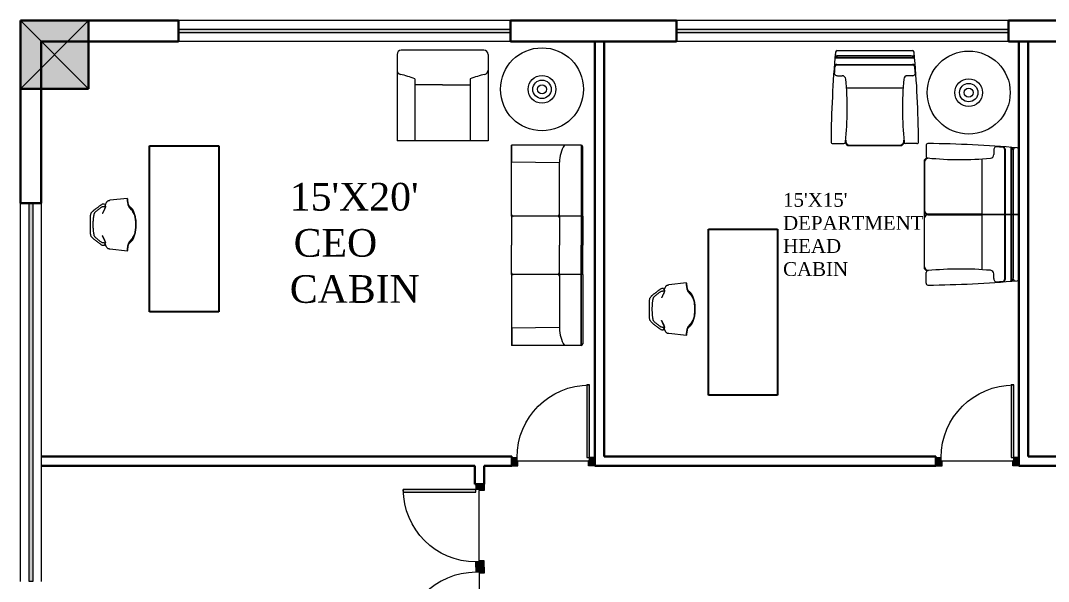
# Model space of a CAD drawing. Header units: inches. Extents: x 327481 to 195042051, y -335014 to 44773228.
# Drawn here: x 361005.2 to 361451.1, y -327969.3 to -327726.1 of the extents above; entities that cross this region are included whole.
import ezdxf

# ---------------------------------------------------------------- set-up
doc = ezdxf.new("R2010")
doc.units = ezdxf.units.IN
doc.header["$MEASUREMENT"] = 0
doc.layers.add('center', color=146, linetype='Continuous')
for name, color, linetype, lineweight in [('column 1', 146, 'Continuous', 30), ('DOOR', 47, 'Continuous', 9), ('furniture', 251, 'Continuous', 13), ('GLASS', 140, 'Continuous', 5), ('TEXT', 7, 'Continuous', 0), ('WALL', 12, 'Continuous', 30)]:
    doc.layers.add(name, color=color, linetype=linetype, lineweight=lineweight)
doc.styles.get("Standard").update_dxf_attribs({"font": 'times.ttf', "height": 12})

# ---------------------------------------------------------------- blocks, each defined once
blk = doc.blocks.new('COLUMN1')
at = {"layer": 'column 1'}
h = blk.add_hatch(color=256, dxfattribs=at)
h.paths.add_polyline_path([(1, 1), (0, 1), (0.5, 0.5)])
h.paths.add_polyline_path([(1, 1), (0.5, 0.5), (1, 0)])
h.paths.add_polyline_path([(0.5, 0.5), (0, 0), (1, 0)])
h.paths.add_polyline_path([(0.5, 0.5), (0, 1), (0, 0)])
at = {"layer": 'column 1', "lineweight": 0, "ltscale": 0.3}
for p, q in [((0, 1), (1, 0)), ((0, 0), (1, 1))]:
    blk.add_line(p, q, dxfattribs=at)
at = {"layer": 'column 1', "ltscale": 0.3}
for p, q in [((1, 1), (0, 1)), ((0, 1), (0, 0)), ((1, 0), (1, 1)), ((0, 0), (1, 0))]:
    blk.add_line(p, q, dxfattribs=at)
blk = doc.blocks.new('RTU')
at = {"layer": 'DOOR'}
for points in [[(2799511, -182811), (2799511, -182874), (2799551, -182874), (2799551, -182886), (2799611, -182886), (2799611, -182811)], [(2798637, -183716, 0.009156), (2798637, -183748), (2799511, -183748), (2799511, -183716)], [(2799611, -183811), (2799611, -183736), (2799551, -183736), (2799551, -183748), (2799511, -183748), (2799511, -183811)]]:
    blk.add_hatch(color=256, dxfattribs=at).paths.add_polyline_path(points)
at = {"layer": 'DOOR', "ltscale": 300}
for p, q in [((2799511, -182811), (2799511, -182874)), ((2799611, -182811), (2799511, -182811)), ((2799611, -182811), (2799611, -182886)), ((2799551, -182874), (2799511, -182874)), ((2799551, -182874), (2799551, -182886)), ((2799611, -182886), (2799551, -182886)), ((2799551, -182886), (2799551, -183736)), ((2798637, -183748), (2798637, -183716)), ((2798637, -183716), (2799511, -183716)), ((2799511, -183748), (2798637, -183748)), ((2799511, -183716), (2799511, -183748)), ((2799511, -183811), (2799511, -183748)), ((2799551, -183748), (2799511, -183748)), ((2799611, -183736), (2799551, -183736)), ((2799551, -183748), (2799551, -183736)), ((2799611, -183811), (2799611, -183736)), ((2799611, -183811), (2799511, -183811))]:
    blk.add_line(p, q, dxfattribs=at)
blk.add_arc((2799511, -183748), 874, 90, 180, dxfattribs=at)
blk = doc.blocks.new('A$C03532BEE')
for p, q in [((0, 0), (0, 1000)), ((0, 1000), (2400, 1000)), ((2400, 1000), (2400, 0)), ((2400, 0), (0, 0))]:
    blk.add_line(p, q)
blk = doc.blocks.new('wdegshd')
at = {"layer": 'furniture', "color": 0, "ltscale": 60}
for p, q in [((377491.68, -331231.45), (377491.67, -331231.44)), ((377472.77, -331242.87), (377473.6, -331235.29)), ((377475.35, -331232.98), (377476.14, -331233.34)), ((377493.03, -331232.98), (377492.25, -331233.33)), ((377495.6, -331242.87), (377494.77, -331235.29)), ((377478.18, -331244.95), (377478.18, -331244.95)), ((377491.09, -331244.17), (377491.09, -331244.17))]:
    blk.add_line(p, q, dxfattribs=at)
for points, start_tangent, end_tangent in [([(377475.67, -331231.31), (377475.85, -331231.03), (377476.29, -331230.43), (377476.72, -331229.85), (377477.14, -331229.28), (377477.59, -331228.71), (377478.09, -331228.12), (377478.67, -331227.53)], (0.567554, 0.823336), (0.714106, 0.700038)), ([(377491.67, -331231.44), (377490.89, -331230.45), (377490.5, -331229.96), (377490.1, -331229.47), (377489.7, -331229), (377489.48, -331228.77), (377489.24, -331228.57), (377488.96, -331228.42), (377488.66, -331228.33), (377488.35, -331228.27), (377488.03, -331228.22), (377487.71, -331228.16), (377487.4, -331228.11), (377486.76, -331228.03), (377486.12, -331227.98), (377485.48, -331227.94), (377484.19, -331227.92), (377482.91, -331227.94), (377482.27, -331227.98), (377481.62, -331228.03), (377480.99, -331228.11), (377480.67, -331228.16), (377480.35, -331228.21), (377480.04, -331228.27), (377479.72, -331228.33), (377479.42, -331228.42), (377479.15, -331228.57), (377478.9, -331228.77), (377478.68, -331229), (377478.28, -331229.47), (377477.89, -331229.96), (377477.5, -331230.45), (377476.71, -331231.44)], (-0.61302, 0.790067), (-0.61289, -0.790168)), ([(377478.67, -331227.53), (377479.07, -331227.22), (377479.47, -331227.05), (377480.2, -331226.9), (377480.55, -331226.87), (377480.93, -331226.85), (377481.72, -331226.84), (377482.53, -331226.85), (377483.35, -331226.87), (377484.19, -331226.88), (377485.02, -331226.87), (377485.85, -331226.85), (377486.65, -331226.84), (377487.45, -331226.85), (377487.82, -331226.87), (377488.18, -331226.9), (377488.9, -331227.04), (377489.3, -331227.22), (377489.71, -331227.53)], (0.714106, 0.700038), (0.720772, -0.693172)), ([(377489.71, -331227.53), (377489.95, -331227.76), (377490.08, -331227.9), (377490.21, -331228.04), (377490.33, -331228.19), (377490.45, -331228.34), (377490.68, -331228.64), (377490.91, -331228.94), (377491.14, -331229.24), (377491.37, -331229.54), (377491.61, -331229.83), (377492.08, -331230.42), (377492.54, -331231.03), (377492.72, -331231.31)], (-0.718759, 0.695259), (0.560085, -0.828435)), ([(377475.67, -331231.31), (377475.38, -331231.83), (377475.28, -331232.13), (377475.25, -331232.33), (377475.24, -331232.53), (377475.24, -331232.71), (377475.25, -331232.79), (377475.26, -331232.87), (377475.29, -331232.94), (377475.35, -331232.98)], (-0.525887, -0.850554), (0.914412, -0.404784)), ([(377476.14, -331233.34), (377476.34, -331233.37), (377476.57, -331233.32), (377476.86, -331233.23), (377477.16, -331233.1), (377477.77, -331232.83), (377478.33, -331232.55), (377478.59, -331232.42), (377478.82, -331232.3), (377479.02, -331232.2), (377479.17, -331232.11), (377479.28, -331232.04), (377479.34, -331231.99)], (0.909904, -0.414819), (0.603055, 0.797699)), ([(377479.34, -331231.99), (377479.33, -331232), (377479.3, -331232.02), (377479.27, -331232.05), (377479.21, -331232.08), (377479.15, -331232.11), (377479.07, -331232.15), (377478.89, -331232.25), (377478.67, -331232.37), (377478.44, -331232.49), (377478.18, -331232.62), (377477.91, -331232.74), (377477.63, -331232.87), (377477.34, -331233), (377477.05, -331233.13), (377476.77, -331233.23), (377476.54, -331233.3), (377476.44, -331233.31), (377476.36, -331233.31), (377476.26, -331233.27), (377476.22, -331233.18), (377476.23, -331233.06), (377476.25, -331232.93), (377476.27, -331232.8), (377476.29, -331232.67), (377476.31, -331232.42), (377476.32, -331232.3), (377476.33, -331232.19), (377476.34, -331232.08), (377476.38, -331231.94), (377476.5, -331231.74), (377476.72, -331231.43)], (-0.365768, -0.930706), (0.61971, 0.784831)), ([(377491.66, -331231.43), (377491.89, -331231.75), (377492, -331231.94), (377492.04, -331232.07), (377492.05, -331232.17), (377492.05, -331232.28), (377492.06, -331232.4), (377492.08, -331232.65), (377492.1, -331232.78), (377492.12, -331232.91), (377492.14, -331233.04), (377492.15, -331233.16), (377492.12, -331233.25), (377492.02, -331233.31), (377491.95, -331233.31), (377491.86, -331233.3), (377491.62, -331233.24), (377491.35, -331233.13), (377491.06, -331233.01), (377490.77, -331232.88), (377490.49, -331232.75), (377490.22, -331232.62), (377489.96, -331232.49), (377489.72, -331232.37), (377489.5, -331232.26), (377489.32, -331232.16), (377489.17, -331232.08), (377489.12, -331232.05), (377489.08, -331232.02), (377489.05, -331232), (377489.04, -331231.99)], (0.623819, -0.781569), (-0.415524, 0.909582)), ([(377492.25, -331233.33), (377491.81, -331233.32), (377491.52, -331233.23), (377491.22, -331233.1), (377490.61, -331232.83), (377490.05, -331232.55), (377489.79, -331232.42), (377489.56, -331232.3), (377489.36, -331232.19), (377489.21, -331232.11), (377489.1, -331232.04), (377489.07, -331232.02), (377489.04, -331231.99)], (-0.91292, -0.408139), (-0.575078, 0.818099)), ([(377493.03, -331232.98), (377493.09, -331232.94), (377493.12, -331232.87), (377493.14, -331232.79), (377493.15, -331232.71), (377493.14, -331232.53), (377493.13, -331232.33), (377493.11, -331232.13), (377493.01, -331231.83), (377492.72, -331231.31)], (0.914728, 0.40407), (-0.525718, 0.850659)), ([(377472.77, -331242.87), (377473.8, -331242.97), (377474.32, -331243.02), (377474.83, -331243.09), (377475.32, -331243.22), (377475.75, -331243.4), (377476.07, -331243.62), (377476.32, -331243.85), (377476.72, -331244.32), (377477.13, -331244.77), (377477.66, -331245.16), (377478.36, -331245.5), (377479.19, -331245.83), (377480.13, -331246.11), (377481.11, -331246.34), (377482.12, -331246.49), (377484.18, -331246.61), (377485.22, -331246.58), (377486.25, -331246.49), (377487.26, -331246.34), (377488.24, -331246.11), (377489.18, -331245.83), (377490.02, -331245.51), (377490.71, -331245.16), (377491.24, -331244.77), (377491.66, -331244.33), (377492.05, -331243.86), (377492.3, -331243.63), (377492.62, -331243.4), (377493.05, -331243.22), (377493.54, -331243.1), (377494.05, -331243.02), (377494.57, -331242.97), (377494.83, -331242.95), (377495.09, -331242.92), (377495.6, -331242.87)], (0.993409, -0.114622), (0.993702, 0.112056)), ([(377495.45, -331242.89), (377494.93, -331242.94), (377494.42, -331242.98), (377493.93, -331243.03), (377493.43, -331243.12), (377492.97, -331243.25), (377492.54, -331243.44), (377491.99, -331243.9), (377491.59, -331244.35), (377491.39, -331244.57), (377491.17, -331244.77), (377490.62, -331245.15), (377489.93, -331245.49), (377489.1, -331245.81), (377488.18, -331246.09), (377487.21, -331246.31), (377486.22, -331246.46), (377485.21, -331246.54), (377484.19, -331246.57), (377482.16, -331246.45), (377481.17, -331246.31), (377480.21, -331246.09), (377478.46, -331245.49), (377477.77, -331245.15), (377477.23, -331244.77), (377476.81, -331244.34), (377476.4, -331243.89), (377475.85, -331243.44), (377475.43, -331243.25), (377474.96, -331243.12), (377473.96, -331242.98), (377473.44, -331242.94), (377472.93, -331242.89)], (-0.994692, -0.102895), (-0.994633, 0.103465)), ([(377473.21, -331242.89), (377473.68, -331242.93), (377474.16, -331242.98), (377474.63, -331243.05), (377475.09, -331243.13), (377475.95, -331243.37), (377476.63, -331243.67), (377477.13, -331244.02), (377477.56, -331244.4), (377478.05, -331244.84), (377478.64, -331245.3), (377479.4, -331245.73), (377480.29, -331246.07), (377481.25, -331246.3), (377482.23, -331246.43), (377483.21, -331246.5), (377484.19, -331246.52), (377485.17, -331246.5), (377486.15, -331246.43), (377487.13, -331246.3), (377488.09, -331246.07), (377488.99, -331245.73), (377489.75, -331245.3), (377490.84, -331244.4), (377491.27, -331244.02), (377491.75, -331243.67), (377492.43, -331243.37), (377493.29, -331243.14), (377493.75, -331243.05), (377494.22, -331242.98), (377494.7, -331242.93), (377495.18, -331242.89)], (0.99536, -0.09622), (0.995303, 0.096811)), ([(377478.18, -331244.95), (377477.68, -331244.51), (377477.23, -331244.1), (377476.74, -331243.73), (377476.43, -331243.56), (377476.05, -331243.4), (377475.14, -331243.14), (377474.66, -331243.06), (377474.18, -331242.99), (377473.69, -331242.93), (377473.21, -331242.89)], (-0.769579, 0.638552), (-0.995559, 0.09414)), ([(377491.09, -331244.17), (377490.59, -331244.63), (377489.98, -331245.13), (377489.23, -331245.62), (377488.3, -331246.01), (377487.27, -331246.27), (377486.19, -331246.43), (377485.1, -331246.5), (377484, -331246.52), (377482.9, -331246.48), (377481.81, -331246.39), (377480.75, -331246.19), (377479.74, -331245.88), (377478.87, -331245.45), (377478.18, -331244.95)], (-0.74436, -0.667779), (-0.770087, 0.637939)), ([(377495.18, -331242.89), (377494.82, -331242.92), (377494.46, -331242.96), (377493.75, -331243.05), (377493.04, -331243.19), (377492.39, -331243.39), (377491.84, -331243.63), (377491.43, -331243.89), (377491.09, -331244.17)], (-0.995527, -0.094482), (-0.745734, -0.666244))]:
    blk.add_spline(points, degree=3, dxfattribs=dict(at, start_tangent=start_tangent, end_tangent=end_tangent))
for points, knots in [([(377473.6, -331235.29), (377473.61, -331235.17), (377473.65, -331234.91), (377473.76, -331234.54), (377474.03, -331234.1), (377474.47, -331233.83), (377474.91, -331233.62), (377475.24, -331233.48), (377475.58, -331233.35), (377475.81, -331233.27), (377475.92, -331233.24)], [32.043722, 32.043722, 32.043722, 32.043722, 33.546817, 35.092186, 36.595024, 39.506953, 40.950714, 42.383982, 43.811127, 45.22017, 45.22017, 45.22017, 45.22017]), ([(377492.47, -331233.23), (377492.58, -331233.27), (377492.81, -331233.35), (377493.14, -331233.48), (377493.48, -331233.63), (377493.81, -331233.79), (377494.13, -331233.97), (377494.41, -331234.23), (377494.61, -331234.56), (377494.72, -331234.92), (377494.76, -331235.17), (377494.77, -331235.29)], [0, 0, 0, 0, 1.409918, 2.836687, 4.269548, 5.713059, 7.168595, 8.638156, 10.142051, 11.687237, 13.11934, 13.11934, 13.11934, 13.11934])]:
    blk.add_open_spline(points, degree=3, knots=knots, dxfattribs=at)
blk = doc.blocks.new('hfj')
at = {"color": 0, "ltscale": 60}
for p, q in [((377614.64, -325417.24), (377670.63, -325417.24)), ((377642.52, -325420.34), (377642.52, -325417.24)), ((377642.76, -325420.34), (377642.76, -325417.24)), ((377671.65, -325420.58), (377613.7, -325420.58)), ((377671.45, -325420.34), (377613.82, -325420.34)), ((377670.11, -325419.61), (377614.57, -325419.61)), ((377642.52, -325423.23), (377642.52, -325420.58)), ((377642.76, -325423.23), (377642.76, -325420.58)), ((377614.36, -325423.23), (377670.91, -325423.23)), ((377614.36, -325423.47), (377670.91, -325423.47)), ((377642.52, -325433.39), (377642.52, -325423.47)), ((377642.76, -325433.39), (377642.76, -325423.47)), ((377614.75, -325428.15), (377616.76, -325428.15)), ((377670.52, -325428.15), (377668.51, -325428.15)), ((377618.64, -325433.39), (377666.64, -325433.39)), ((377642.4, -325456.84), (377642.4, -325433.39)), ((377642.64, -325456.84), (377642.64, -325433.39)), ((377642.87, -325456.84), (377642.87, -325433.39)), ((377612.75, -325457.55), (377617.42, -325457.55)), ((377672.52, -325457.55), (377667.85, -325457.55)), ((377619.81, -325458.19), (377641.04, -325458.19)), ((377619.81, -325458.43), (377665.47, -325458.43)), ((377665.47, -325458.19), (377644.23, -325458.19))]:
    blk.add_line(p, q, dxfattribs=at)
for centre, radius, start, end in [((377614.64, -325418.04), 0.796, 90, 174.8556), ((377670.63, -325418.04), 0.796, 5.1444, 90), ((378085.1, -325460.39), 473.16, 174.8556, 179.5579), ((377615.16, -325421.2), 1.59, 90, 175.232), ((377614.57, -325418.81), 0.796, 174.9493, 270), ((377670.11, -325421.2), 1.59, 4.768, 90), ((377670.7, -325418.81), 0.796, 270, 5.0507), ((377200.17, -325460.39), 473.16, 0.4421, 5.1444), ((377614.75, -325426.56), 1.59, 175.8854, 270), ((377614.36, -325424.27), 1.03, 90, 175.6114), ((378085.1, -325460.39), 472.92, 175.6114, 175.9872), ((377614.36, -325424.27), 0.796, 90, 175.6114), ((377670.52, -325426.56), 1.59, 270, 4.1146), ((377670.91, -325424.27), 1.03, 4.3886, 90), ((377670.91, -325424.27), 0.796, 4.3886, 90), ((377200.17, -325460.39), 472.92, 4.0128, 4.3886), ((377616.76, -325429.74), 1.59, 5.069, 90), ((377473.5, -325442.45), 145.41, 354.3567, 5.069), ((377811.77, -325442.45), 145.41, 174.931, 185.6433), ((377668.51, -325429.74), 1.59, 90, 174.931), ((377612.75, -325456.75), 0.796, 179.5579, 270), ((377617.42, -325456.75), 0.796, 270, 0), ((377619.81, -325456.84), 1.59, 180, 270), ((377620.15, -325456.31), 1.91, 184.8163, 259.7159), ((377641.04, -325456.84), 1.59, 270, 0), ((377641.04, -325456.84), 1.35, 270, 0), ((377644.23, -325456.84), 1.59, 180, 270), ((377644.23, -325456.84), 1.35, 180, 270), ((377665.12, -325456.31), 1.91, 280.2841, 355.1837), ((377665.47, -325456.84), 1.59, 270, 0), ((377667.85, -325456.75), 0.796, 180, 270), ((377672.52, -325456.75), 0.796, 270, 0.4421)]:
    blk.add_arc(centre, radius, start, end, dxfattribs=at)
blk = doc.blocks.new('drgfdh')
at = {"color": 0, "ltscale": 60}
for p, q in [((374402.25, -325484.46), (374367.71, -325484.46)), ((374402.04, -325484.22), (374367.84, -325484.22)), ((374400.7, -325483.48), (374368.59, -325483.48)), ((374368.66, -325481.12), (374401.23, -325481.12)), ((374368.38, -325487.12), (374401.51, -325487.12)), ((374368.38, -325487.36), (374401.51, -325487.36)), ((374368.76, -325492.04), (374370.78, -325492.04)), ((374401.12, -325492.04), (374399.1, -325492.04)), ((374372.66, -325497.29), (374397.22, -325497.29)), ((374366.76, -325521.49), (374371.44, -325521.49)), ((374373.83, -325522.13), (374396.05, -325522.13)), ((374373.83, -325522.37), (374396.05, -325522.37)), ((374403.12, -325521.49), (374398.44, -325521.49))]:
    blk.add_line(p, q, dxfattribs=at)
for centre, radius, start, end in [((374839.93, -325524.34), 473.97, 174.8556, 179.5579), ((374369.18, -325485.08), 1.59, 90, 175.232), ((374368.59, -325482.69), 0.797, 174.9493, 270), ((374368.66, -325481.92), 0.797, 90, 174.8556), ((374400.7, -325485.08), 1.59, 4.768, 90), ((374401.23, -325481.92), 0.797, 5.1444, 90), ((374401.29, -325482.69), 0.797, 270, 5.0507), ((373929.96, -325524.34), 473.97, 0.4421, 5.1444), ((374368.38, -325488.15), 1.04, 90, 175.6114), ((374839.93, -325524.34), 473.73, 175.6114, 175.9872), ((374368.38, -325488.15), 0.797, 90, 175.6114), ((374401.51, -325488.15), 1.04, 4.3886, 90), ((374401.51, -325488.15), 0.797, 4.3886, 90), ((373929.96, -325524.34), 473.73, 4.0128, 4.3886), ((374368.76, -325490.45), 1.59, 175.8854, 270), ((374370.78, -325493.64), 1.59, 5.069, 90), ((374227.28, -325506.37), 145.67, 354.3567, 5.069), ((374542.6, -325506.37), 145.67, 174.931, 185.6433), ((374399.1, -325493.64), 1.59, 90, 174.931), ((374401.12, -325490.45), 1.59, 270, 4.1146), ((374374.16, -325520.29), 1.87, 172.1687, 259.9743), ((374395.72, -325520.29), 1.87, 280.0257, 7.8313), ((374366.76, -325520.69), 0.797, 179.5579, 270), ((374371.44, -325520.69), 0.797, 270, 0), ((374373.83, -325520.78), 1.59, 180, 270), ((374396.05, -325520.78), 1.59, 270, 0), ((374398.44, -325520.69), 0.797, 180, 270), ((374403.12, -325520.69), 0.797, 270, 0.4421)]:
    blk.add_arc(centre, radius, start, end, dxfattribs=at)
blk = doc.blocks.new('standing table')
at = {"layer": 'furniture', "lineweight": 0}
for radius in [18, 6, 4, 2]:
    blk.add_circle((368044.87, -328685.28), radius, dxfattribs=at)
blk = doc.blocks.new('dtjmh')
at = {"color": 0, "ltscale": 60}
for p, q in [((396299.35, -320697.68), (396299.35, -320727.81)), ((396299.36, -320697.64), (396342.78, -320697.64)), ((396299.41, -320697.41), (396342.78, -320697.41)), ((396330.13, -320696.97), (396300.06, -320696.97)), ((396330.13, -320696.97), (396330.13, -320707.08)), ((396330.13, -320696.97), (396330.13, -320707.08)), ((396330.13, -320696.97), (396342.78, -320696.97)), ((396355.43, -320696.97), (396342.78, -320696.97)), ((396386.15, -320697.41), (396342.78, -320697.41)), ((396386.2, -320697.64), (396342.78, -320697.64)), ((396355.43, -320696.97), (396385.49, -320696.97)), ((396355.43, -320696.97), (396355.43, -320707.08)), ((396355.43, -320696.97), (396355.43, -320707.08)), ((396386.2, -320697.68), (396386.2, -320727.81)), ((396307.04, -320707.08), (396306.78, -320727.81)), ((396330.13, -320707.08), (396306.78, -320707.08)), ((396330.13, -320707.08), (396342.78, -320707.08)), ((396330.13, -320707.79), (396330.13, -320727.1)), ((396330.13, -320707.79), (396330.13, -320727.1)), ((396355.43, -320707.08), (396342.78, -320707.08)), ((396355.43, -320707.08), (396378.78, -320707.08)), ((396355.43, -320707.79), (396355.43, -320727.1)), ((396355.43, -320707.79), (396355.43, -320727.1)), ((396378.51, -320707.08), (396378.78, -320727.81)), ((396306.78, -320727.63), (396299.35, -320727.63)), ((396330.13, -320727.81), (396299.35, -320727.81)), ((396330.13, -320727.81), (396342.78, -320727.81)), ((396355.43, -320727.81), (396342.78, -320727.81)), ((396355.43, -320727.81), (396386.2, -320727.81)), ((396378.78, -320727.63), (396386.2, -320727.63))]:
    blk.add_line(p, q, dxfattribs=at)
for centre, radius, start, end in [((396300.06, -320697.68), 0.709, 90, 180), ((396385.49, -320697.68), 0.709, 0, 90), ((396307.01, -320692.69), 14.39, 237.8397, 269.0592), ((396329.42, -320707.79), 0.709, 0, 90), ((396329.42, -320707.79), 0.709, 0, 90), ((396330.83, -320707.79), 0.709, 90, 180), ((396330.83, -320707.79), 0.709, 90, 180), ((396354.72, -320707.79), 0.709, 0, 90), ((396354.72, -320707.79), 0.709, 0, 90), ((396356.14, -320707.79), 0.709, 90, 180), ((396356.14, -320707.79), 0.709, 90, 180), ((396378.54, -320692.69), 14.39, 270.9408, 302.1603), ((396329.42, -320727.1), 0.709, 270, 0), ((396329.42, -320727.1), 0.709, 270, 0), ((396330.83, -320727.1), 0.709, 180, 270), ((396330.83, -320727.1), 0.709, 180, 270), ((396354.72, -320727.1), 0.709, 270, 0), ((396354.72, -320727.1), 0.709, 270, 0), ((396356.14, -320727.1), 0.709, 180, 270), ((396356.14, -320727.1), 0.709, 180, 270)]:
    blk.add_arc(centre, radius, start, end, dxfattribs=at)
blk = doc.blocks.new('dfdsgh')
at = {"color": 0, "ltscale": 60}
for p, q in [((393597.48, -320137), (393561.7, -320137)), ((393559.84, -320138.85), (393559.84, -320176.22)), ((393599.34, -320138.85), (393599.34, -320176.22)), ((393567.59, -320149.34), (393567.59, -320176.22)), ((393591.59, -320149.34), (393591.59, -320176.22)), ((393579.59, -320151.96), (393567.59, -320151.96)), ((393579.59, -320151.96), (393591.59, -320151.96)), ((393599.34, -320176.22), (393559.84, -320176.22))]:
    blk.add_line(p, q, dxfattribs=at)
for centre, radius, start, end in [((393561.7, -320138.85), 1.86, 90, 180), ((393597.48, -320138.85), 1.86, 0, 90), ((393561.7, -320145.65), 1.86, 180, 257.4913), ((393551.23, -320192.84), 46.48, 69.3925, 77.4913), ((393607.94, -320192.84), 46.48, 102.4983, 110.6075), ((393597.48, -320145.65), 1.86, 282.4983, 0)]:
    blk.add_arc(centre, radius, start, end, dxfattribs=at)

msp = doc.modelspace()

# ---------------------------------------------------------------- hatches: boundary and pattern name
at = {"layer": 'GLASS'}
for points in [[(361073.7, -327729.888), (361073.7, -327731.388), (361217.7, -327731.388), (361217.7, -327729.888)], [(361289.7, -327729.888), (361289.7, -327731.388), (361433.7, -327731.388), (361433.7, -327729.888)], [(361008.936, -327969.35), (361010.436, -327969.35), (361010.436, -327805.35), (361008.936, -327805.35)]]:
    msp.add_hatch(color=256, dxfattribs=at).paths.add_polyline_path(points)

# ---------------------------------------------------------------- linework, layer by layer
at = {"layer": 'furniture'}
for p, q in [((361217.7, -327726.108), (361073.7, -327726.108)), ((361433.7, -327726.108), (361289.7, -327726.108)), ((361217.7, -327735.168), (361073.7, -327735.168)), ((361433.7, -327735.168), (361289.7, -327735.168)), ((361005.156, -327969.35), (361005.156, -327805.35)), ((361014.216, -327969.35), (361014.216, -327805.35))]:
    msp.add_line(p, q, dxfattribs=at)
at = {"layer": 'GLASS'}
for points in [[(361073.7, -327729.888), (361217.7, -327729.888)], [(361217.7, -327731.388), (361073.7, -327731.388)], [(361289.7, -327729.888), (361433.7, -327729.888)], [(361433.7, -327731.388), (361289.7, -327731.388)]]:
    msp.add_lwpolyline(points, dxfattribs=at)
msp.add_lwpolyline([(361008.936, -327805.35), (361010.436, -327805.35), (361010.436, -327969.35), (361008.936, -327969.35)], close=True, dxfattribs=at)
at = {"layer": 'WALL'}
for p, q in [((361073.7, -327726.108), (361034.7, -327726.108)), ((361034.7, -327735.207), (361034.7, -327726.108)), ((361073.7, -327735.207), (361073.7, -327726.108)), ((361289.7, -327726.108), (361217.7, -327726.108)), ((361217.7, -327735.207), (361217.7, -327726.108)), ((361289.7, -327735.207), (361289.7, -327726.108)), ((361482.594, -327726.108), (361433.7, -327726.108)), ((361433.7, -327735.207), (361433.7, -327726.108)), ((361014.156, -327735.207), (361014.156, -327805.35)), ((361073.7, -327735.207), (361014.156, -327735.207)), ((361289.7, -327735.207), (361217.7, -327735.207)), ((361254.255, -327735.207), (361254.255, -327919.207)), ((361258.255, -327735.207), (361258.255, -327915.207)), ((361482.594, -327735.207), (361433.7, -327735.207)), ((361438.255, -327735.207), (361438.255, -327919.207)), ((361442.255, -327735.207), (361442.255, -327915.207)), ((361005.156, -327755.652), (361005.156, -327805.35)), ((361014.156, -327755.652), (361005.156, -327755.652)), ((361014.156, -327805.35), (361005.156, -327805.35)), ((361218.255, -327915.207), (361014.216, -327915.207)), ((361202.255, -327919.207), (361014.216, -327919.207)), ((361202.255, -327919.207), (361202.255, -327927.137)), ((361218.255, -327919.207), (361206.255, -327919.207)), ((361206.255, -327919.207), (361206.255, -327927.137)), ((361218.255, -327919.207), (361218.255, -327915.207)), ((361402.255, -327919.207), (361254.255, -327919.207)), ((361402.255, -327915.207), (361258.255, -327915.207)), ((361402.255, -327919.207), (361402.255, -327915.207)), ((361586.255, -327919.207), (361438.255, -327919.207)), ((361586.255, -327915.207), (361442.255, -327915.207)), ((361206.255, -327927.137), (361202.255, -327927.137))]:
    msp.add_line(p, q, dxfattribs=at)

# ---------------------------------------------------------------- block references
at = {"xscale": 0.03, "yscale": 0.03, "zscale": 0.03, "rotation": 90}
for p in [(361091.144, -327852.418), (361333.53, -327888.561)]:
    msp.add_blockref('A$C03532BEE', p, dxfattribs=at)
at = {"layer": 'center', "xscale": 29.5434782608645, "yscale": 29.5434782608645, "zscale": 39.3913043478359, "rotation": 90}
msp.add_blockref('COLUMN1', (361034.7, -327755.652), dxfattribs=at)
at = {"layer": 'DOOR', "xscale": -0.03599999996367842, "yscale": 0.03599999996367842, "zscale": 0.03599999995395007}
for p, rotation in [((354637.049, -227133.222), 90), ((354821.049, -227133.222), 90), ((260420.27, -334544.343), 180)]:
    msp.add_blockref('RTU', p, dxfattribs=dict(at, rotation=rotation))
at = {"layer": 'DOOR', "xscale": 0.03599999996367842, "yscale": 0.03599999996367842, "zscale": 0.03599999996367842}
msp.add_blockref('RTU', (260420.27, -321381.931), dxfattribs=at)
at = {"layer": 'furniture', "lineweight": 0}
for name, p in [('dfdsgh', (-32391.375, -7602.009)), ('standing table', (-6813.512, 929.358)), ('drgfdh', (-13009.218, -2257.978)), ('standing table', (-6628.403, 927.924))]:
    msp.add_blockref(name, p, dxfattribs=at)
for name, p, rotation in [('dtjmh', (681945.969, 68519.218), 270), ('hfj', (686855.499, 49832.5), 270), ('wdegshd', (29808.632, -705298.827), 90), ('wdegshd', (30051.14, -705335.466), 90)]:
    msp.add_blockref(name, p, dxfattribs=dict(at, rotation=rotation))

# ---------------------------------------------------------------- texts
at = {"layer": 'TEXT', "color": 0, "width": 37.42754, "attachment_point": 1}
for s, insert, char_height in [("15'X20'\\P{\\W0.374023; }CEO \\PCABIN", (361121.931, -327796.51), 12), ("15'X15'\\PDEPARTMENT HEAD CABIN", (361335.935, -327800.862), 6)]:
    msp.add_mtext(s, dxfattribs=dict(at, insert=insert, char_height=char_height))

doc.saveas('drawing.dxf')
